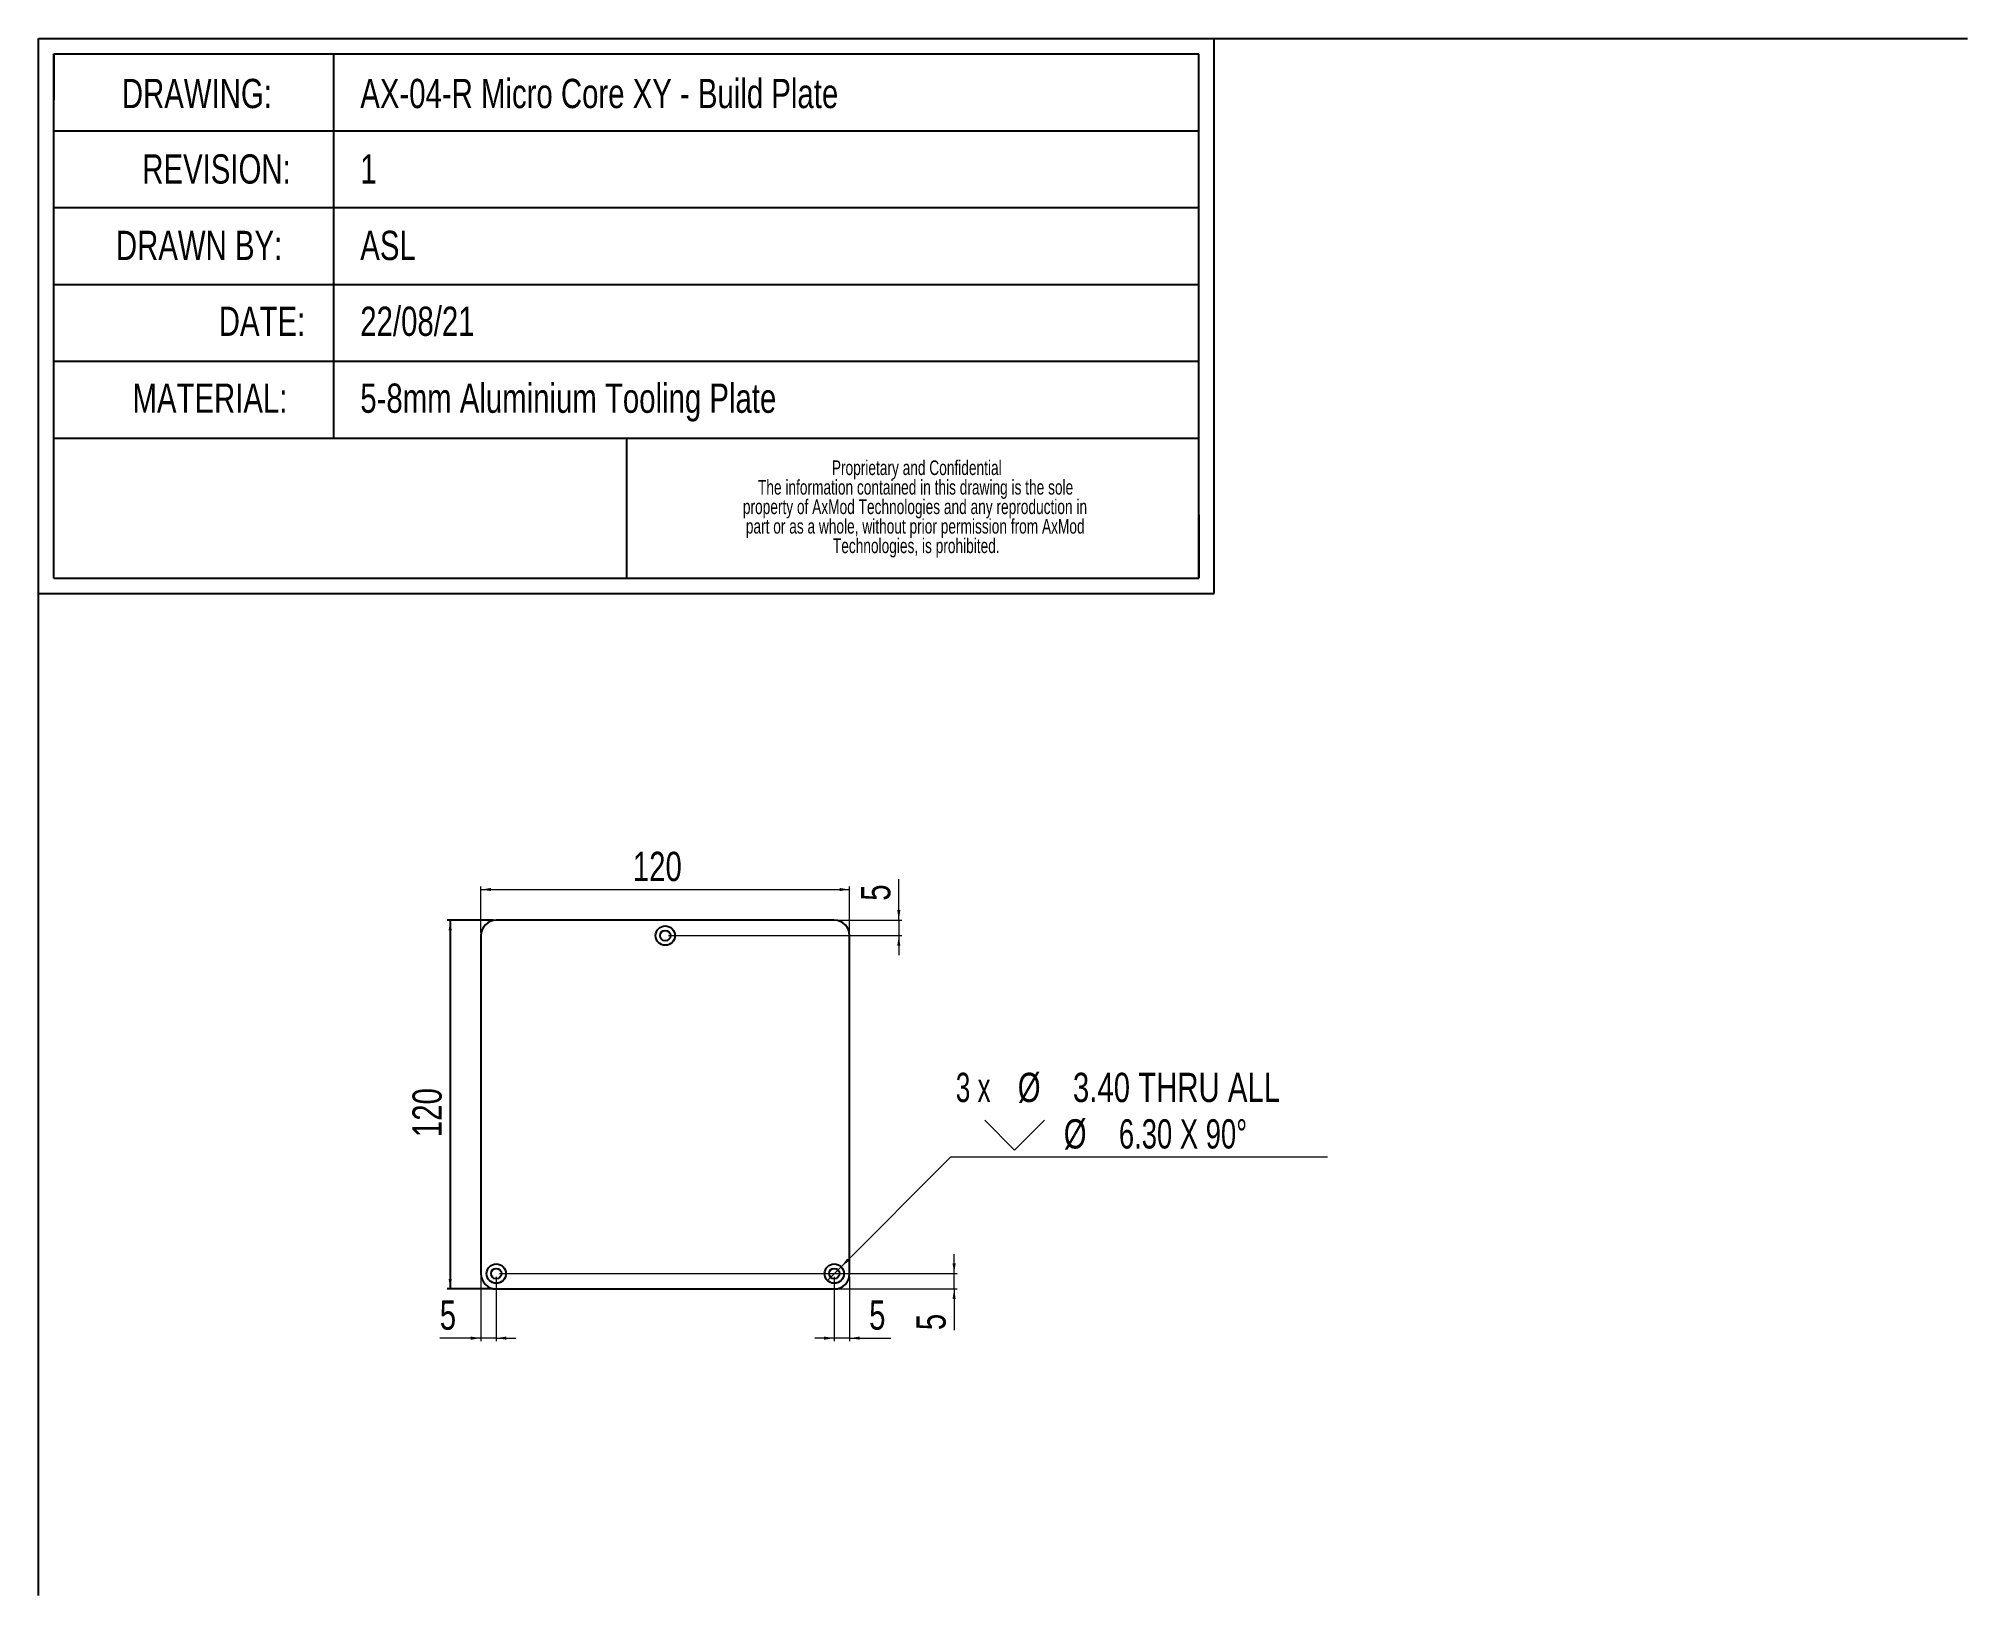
# Model space of a CAD drawing. Header units: millimetres. Extents: x 1 to 628, y -327 to 180.
import ezdxf

# ---------------------------------------------------------------- set-up
doc = ezdxf.new("R2010")
doc.units = ezdxf.units.MM
doc.layers.add('ETCHING', color=1, linetype='Continuous')
doc.layers.add('FORMAT', color=7, linetype='Continuous')
doc.styles.add('SLDTEXTSTYLE0', font='TXT', dxfattribs={"width": 0.7})
doc.styles.add('SLDTEXTSTYLE1', font='TXT', dxfattribs={"width": 0.75})
doc.styles.add('SLDTEXTSTYLE2', font='TXT', dxfattribs={"width": 0.666667})
doc.dimstyles.new('SLDDIMSTYLE0', dxfattribs={"dimtxt": 9.525, "dimasz": 3.302, "dimexe": 0, "dimexo": 0.0625, "dimgap": 2.38125, "dimtad": 1, "dimrnd": 1e-09, "dimzin": 12, "dimdsep": 46, "dimtxsty": 'SLDTEXTSTYLE1', "dimsah": 1, "dimcen": 0.09, "dimadec": 0, "dimazin": 3, "dimtfac": 1, "dimtofl": 0, "dimtmove": 0, "dimatfit": 3, "dimfxl": 1, "dimfrac": 2, "dimtolj": 1, "dimtzin": 12, "dimarcsym": 0})
doc.dimstyles.new('SLDDIMSTYLE1', dxfattribs={"dimtxt": 9.525, "dimasz": 3.302, "dimexe": 0, "dimexo": 0.0625, "dimgap": 2.38125, "dimtad": 1, "dimrnd": 1e-09, "dimzin": 12, "dimdsep": 46, "dimtxsty": 'SLDTEXTSTYLE1', "dimsah": 1, "dimcen": 0.09, "dimadec": 0, "dimazin": 3, "dimtfac": 1, "dimtmove": 0, "dimatfit": 0, "dimfxl": 1, "dimfrac": 2, "dimtolj": 1, "dimtzin": 12, "dimarcsym": 0})
doc.dimstyles.new('SLDDIMSTYLE2', dxfattribs={"dimtxt": 9.525, "dimasz": 3.302, "dimexe": 0, "dimexo": 0.0625, "dimgap": 2.38125, "dimtad": 0, "dimtih": 1, "dimtoh": 1, "dimrnd": 1e-09, "dimzin": 4, "dimdsep": 46, "dimtxsty": 'SLDTEXTSTYLE1', "dimblk1": 'NONE', "dimsah": 1, "dimcen": 0, "dimadec": 0, "dimazin": 1, "dimtfac": 1, "dimtmove": 0, "dimatfit": 3, "dimldrblk": 'NONE', "dimfxl": 1, "dimfrac": 2, "dimtolj": 1, "dimtzin": 12, "dimarcsym": 0})

# ---------------------------------------------------------------- blocks, each defined once
blk = doc.blocks.new('SW_NOTE_0')
at = {"color": 0, "linetype": 'Continuous', "lineweight": 0, "char_height": 4.7625, "attachment_point": 2, "style": 'SLDTEXTSTYLE0'}
for s, insert in [('Proprietary and Confidential', (37.28, 6.14)), ('The information contained in this drawing is the sole', (36.9, -0.21)), ('property of AxMod Technologies and any reproduction in', (36.7, -6.56)), ('part or as a whole, without prior permission from AxMod', (36.78, -12.91)), ('Technologies, is prohibited.', (37.12, -19.26))]:
    blk.add_mtext(s, dxfattribs=dict(at, insert=insert))
blk = doc.blocks.new('_D')
at = {"layer": 'FORMAT'}
for p, q in [((148.54, -106.95), (133.54, -106.95)), ((134.54, -106.95), (134.54, -226.95)), ((148.54, -226.95), (133.54, -226.95))]:
    blk.add_line(p, q, dxfattribs=at)
for points in [[(134.54, -106.95), (134.03, -110.25), (135.05, -110.25)], [(134.54, -226.95), (135.05, -223.65), (134.03, -223.65)]]:
    blk.add_solid(points, dxfattribs=at)
at = {"layer": 'FORMAT', "insert": (122.26, -177.51), "char_height": 9.525, "attachment_point": 1, "rotation": 90, "style": 'SLDTEXTSTYLE1'}
blk.add_mtext('120', dxfattribs=at)
blk = doc.blocks.new('_D_1')
at = {"color": 7, "linetype": 'Continuous', "lineweight": 0}
for p, q in [((144.54, -110.95), (144.54, -95.95)), ((144.54, -96.95), (264.54, -96.95)), ((264.54, -110.95), (264.54, -95.95))]:
    blk.add_line(p, q, dxfattribs=at)
at = {"color": 7, "linetype": 'Continuous', "lineweight": 18}
for points in [[(144.54, -96.95), (147.84, -97.46), (147.84, -96.44)], [(264.54, -96.95), (261.24, -96.44), (261.24, -97.46)]]:
    blk.add_solid(points, dxfattribs=at)
at = {"color": 7, "linetype": 'Continuous', "lineweight": 18, "insert": (193.98, -84.67), "char_height": 9.525, "attachment_point": 1, "style": 'SLDTEXTSTYLE1'}
blk.add_mtext('120', dxfattribs=at)
blk = doc.blocks.new('_D_2')
at = {"color": 7, "linetype": 'Continuous', "lineweight": 0}
for p, q in [((280.54, -106.95), (280.54, -93.56)), ((205.54, -111.95), (281.54, -111.95)), ((260.54, -106.95), (281.54, -106.95)), ((280.54, -106.95), (280.54, -111.95)), ((280.54, -111.95), (280.54, -118.3))]:
    blk.add_line(p, q, dxfattribs=at)
at = {"color": 7, "linetype": 'Continuous', "lineweight": 18}
for points in [[(280.54, -106.95), (281.05, -103.65), (280.03, -103.65)], [(280.54, -111.95), (280.03, -115.25), (281.05, -115.25)]]:
    blk.add_solid(points, dxfattribs=at)
at = {"color": 7, "linetype": 'Continuous', "lineweight": 18, "insert": (268.26, -100.6), "char_height": 9.53, "attachment_point": 1, "rotation": 90, "style": 'SLDTEXTSTYLE1'}
blk.add_mtext('5', dxfattribs=at)
blk = doc.blocks.new('_D_3')
at = {"color": 7, "linetype": 'Continuous', "lineweight": 0}
for p, q in [((144.54, -222.95), (144.54, -243.95)), ((149.54, -222.95), (149.54, -243.95)), ((144.54, -242.95), (131.15, -242.95)), ((149.54, -242.95), (144.54, -242.95)), ((149.54, -242.95), (155.89, -242.95))]:
    blk.add_line(p, q, dxfattribs=at)
at = {"color": 7, "linetype": 'Continuous', "lineweight": 18}
for points in [[(144.54, -242.95), (141.24, -242.44), (141.24, -243.46)], [(149.54, -242.95), (152.84, -243.46), (152.84, -242.44)]]:
    blk.add_solid(points, dxfattribs=at)
at = {"color": 7, "linetype": 'Continuous', "lineweight": 18, "insert": (131.15, -230.67), "char_height": 9.53, "attachment_point": 1, "style": 'SLDTEXTSTYLE1'}
blk.add_mtext('5', dxfattribs=at)
blk = doc.blocks.new('_D_4')
at = {"color": 7, "linetype": 'Continuous', "lineweight": 0}
for p, q in [((259.54, -222.95), (259.54, -243.95)), ((264.54, -222.95), (264.54, -243.95)), ((259.54, -242.95), (253.19, -242.95)), ((264.54, -242.95), (259.54, -242.95)), ((264.54, -242.95), (277.93, -242.95))]:
    blk.add_line(p, q, dxfattribs=at)
at = {"color": 7, "linetype": 'Continuous', "lineweight": 18}
for points in [[(259.54, -242.95), (256.24, -242.44), (256.24, -243.46)], [(264.54, -242.95), (267.84, -243.46), (267.84, -242.44)]]:
    blk.add_solid(points, dxfattribs=at)
at = {"color": 7, "linetype": 'Continuous', "lineweight": 18, "insert": (270.89, -230.67), "char_height": 9.53, "attachment_point": 1, "style": 'SLDTEXTSTYLE1'}
blk.add_mtext('5', dxfattribs=at)
blk = doc.blocks.new('_D_5')
at = {"color": 7, "linetype": 'Continuous', "lineweight": 0}
for p, q in [((298.54, -221.95), (298.54, -215.6)), ((150.54, -221.95), (299.54, -221.95)), ((298.54, -226.95), (298.54, -221.95)), ((260.54, -226.95), (299.54, -226.95)), ((298.54, -226.95), (298.54, -240.34))]:
    blk.add_line(p, q, dxfattribs=at)
at = {"color": 7, "linetype": 'Continuous', "lineweight": 18}
for points in [[(298.54, -221.95), (299.05, -218.65), (298.03, -218.65)], [(298.54, -226.95), (298.03, -230.25), (299.05, -230.25)]]:
    blk.add_solid(points, dxfattribs=at)
at = {"color": 7, "linetype": 'Continuous', "lineweight": 18, "insert": (286.26, -240.34), "char_height": 9.53, "attachment_point": 1, "rotation": 90, "style": 'SLDTEXTSTYLE1'}
blk.add_mtext('5', dxfattribs=at)
blk = doc.blocks.new('SW_SYMBOL_HOLE_SINK')
at = {"color": 0, "linetype": 'Continuous', "lineweight": 18}
for p, q in [((0, 875), (800, 75)), ((800, 75), (1600, 875))]:
    blk.add_line(p, q, dxfattribs=at)
blk = doc.blocks.new('_D_6')
at = {"color": 7, "linetype": 'Continuous', "lineweight": 0}
for p, q in [((261.77, -219.72), (297.5, -183.99)), ((297.5, -183.99), (420.04, -183.99)), ((257.31, -224.18), (261.77, -219.72))]:
    blk.add_line(p, q, dxfattribs=at)
at = {"color": 7, "linetype": 'Continuous', "lineweight": 18}
blk.add_solid([(261.77, -219.72), (264.46, -217.75), (263.74, -217.03)], dxfattribs=at)
at = {"color": 7, "linetype": 'Continuous', "lineweight": 18, "xscale": 0.0121666992, "yscale": 0.0121666992, "zscale": 0.0121666992}
blk.add_blockref('SW_SYMBOL_HOLE_SINK', (308.49, -182.67), dxfattribs=at)
at = {"color": 7, "linetype": 'Continuous', "lineweight": 18, "char_height": 9.525, "attachment_point": 1}
for s, insert, style in [('3 x', (299.09, -156.58), 'SLDTEXTSTYLE2'), ('%%c', (319.25, -156.58), 'SLDTEXTSTYLE1'), ('3.40 THRU ALL', (337.2, -156.58), 'SLDTEXTSTYLE1'), ('%%c', (334.22, -171.71), 'SLDTEXTSTYLE1'), ('6.30 X 90°', (352.17, -171.71), 'SLDTEXTSTYLE0')]:
    blk.add_mtext(s, dxfattribs=dict(at, insert=insert, style=style))
blk = doc.blocks.new('_None')

msp = doc.modelspace()

# ---------------------------------------------------------------- linework, layer by layer
at = {"color": 7, "linetype": 'Continuous', "lineweight": 25}
for p, q in [((144.54, -111.951), (144.54, -221.951)), ((259.54, -106.951), (149.54, -106.951)), ((264.54, -221.951), (264.54, -111.951)), ((149.54, -226.951), (259.54, -226.951))]:
    msp.add_line(p, q, dxfattribs=at)
for centre, radius in [((204.54, -111.951), 3.15), ((204.54, -111.951), 1.7), ((149.54, -221.951), 3.15), ((259.54, -221.951), 3.15), ((149.54, -221.951), 1.7), ((259.54, -221.951), 1.7)]:
    msp.add_circle(centre, radius, dxfattribs=at)
for centre, start, end in [((149.54, -111.951), 90, 180), ((259.54, -111.951), 0, 90), ((149.54, -221.951), 180, 270), ((259.54, -221.951), 270, 0)]:
    msp.add_arc(centre, 5, start, end, dxfattribs=at)
at = {"layer": 'ETCHING', "color": 1}
for p, q in [((0.582, -0.567), (0.582, 180)), ((0.582, 180), (383.169, 180)), ((383.169, -0.567), (383.169, 180)), ((383.169, 180), (628.317, 180)), ((5.582, 175), (378.169, 175)), ((5.582, 4.433), (5.582, 175)), ((5.582, 175), (5.582, 160)), ((5.582, 175), (45.582, 175)), ((96.526, 175), (96.526, 50)), ((378.169, 4.433), (378.169, 175)), ((5.582, 150), (378.169, 150)), ((5.582, 125), (378.169, 125)), ((5.582, 100), (378.169, 100)), ((5.582, 75), (378.169, 75)), ((5.582, 50), (378.169, 50)), ((191.876, 50), (191.876, 4.433)), ((378.169, 25), (378.169, 4.433)), ((5.582, 4.433), (378.169, 4.433)), ((0.582, -0.567), (383.169, -0.567)), ((0.582, -326.681), (0.582, -0.567))]:
    msp.add_line(p, q, dxfattribs=at)

# ---------------------------------------------------------------- block references
at = {"color": 7, "linetype": 'Continuous', "lineweight": 0}
msp.add_blockref('SW_NOTE_0', (249.101, 36.57), dxfattribs=at)

# ---------------------------------------------------------------- texts
at = {"color": 7, "linetype": 'Continuous', "lineweight": 0, "char_height": 9.525, "attachment_point": 1, "style": 'SLDTEXTSTYLE1'}
for s, insert in [('DRAWING:', (27.696, 166.893)), ('AX-04-R Micro Core XY - Build Plate', (105.283, 166.893)), ('REVISION:', (34.338, 142.327)), ('1', (105.283, 142.327)), ('DRAWN BY:', (25.753, 117.45)), ('ASL', (105.283, 117.45)), ('DATE:', (59.227, 92.766)), ('22/08/21', (105.283, 92.766)), ('MATERIAL:', (31.146, 67.73)), ('5-8mm Aluminium Tooling Plate', (105.283, 67.73))]:
    msp.add_mtext(s, dxfattribs=dict(at, insert=insert))

# ---------------------------------------------------------------- dimensions: what is measured, and where the dimension line sits
at = {"color": 7, "linetype": 'Continuous', "lineweight": 18}
for base, p1, p2, dimstyle, picture, middle in [((264.54, -96.951), (144.54, -111.951), (264.54, -111.951), 'SLDDIMSTYLE0', '_D_1', (204.54, -96.951)), ((144.54, -242.951), (149.54, -221.951), (144.54, -221.951), 'SLDDIMSTYLE1', '_D_3', (134.671, -242.951)), ((259.54, -242.951), (264.54, -221.951), (259.54, -221.951), 'SLDDIMSTYLE1', '_D_4', (274.409, -242.951))]:
    dim = msp.add_linear_dim(base=base, p1=p1, p2=p2, dimstyle=dimstyle, dxfattribs=at)
    dim.commit()
    dim.dimension.update_dxf_attribs({"geometry": picture, "text_midpoint": middle, "dimtype": 160})
for base, p1, p2, picture, middle in [((280.54, -111.951), (259.54, -106.951), (204.54, -111.951), '_D_2', (280.54, -97.082)), ((298.54, -221.951), (259.54, -226.951), (149.54, -221.951), '_D_5', (298.54, -236.82))]:
    dim = msp.add_linear_dim(base=base, p1=p1, p2=p2, angle=90, dimstyle='SLDDIMSTYLE1', dxfattribs=at)
    dim.commit()
    dim.dimension.update_dxf_attribs({"geometry": picture, "text_midpoint": middle, "dimtype": 160})
dim = msp.add_diameter_dim_2p(p1=(257.313, -224.178), p2=(261.768, -219.724), text='3 x <> THRU ALL\\P{\\fGDT;w}%%c 6.30 X 90°\\P', dimstyle='SLDDIMSTYLE2', dxfattribs=at)
dim.commit()
dim.dimension.update_dxf_attribs({"geometry": '_D_6', "text_midpoint": (359.562, -168.858), "dimtype": 163})
at = {"layer": 'FORMAT'}
dim = msp.add_linear_dim(base=(134.54, -226.951), p1=(149.54, -106.951), p2=(149.54, -226.951), angle=90, dimstyle='SLDDIMSTYLE0', dxfattribs=at)
dim.commit()
dim.dimension.update_dxf_attribs({"geometry": '_D', "text_midpoint": (134.54, -166.951), "dimtype": 160})

doc.saveas('drawing.dxf')
